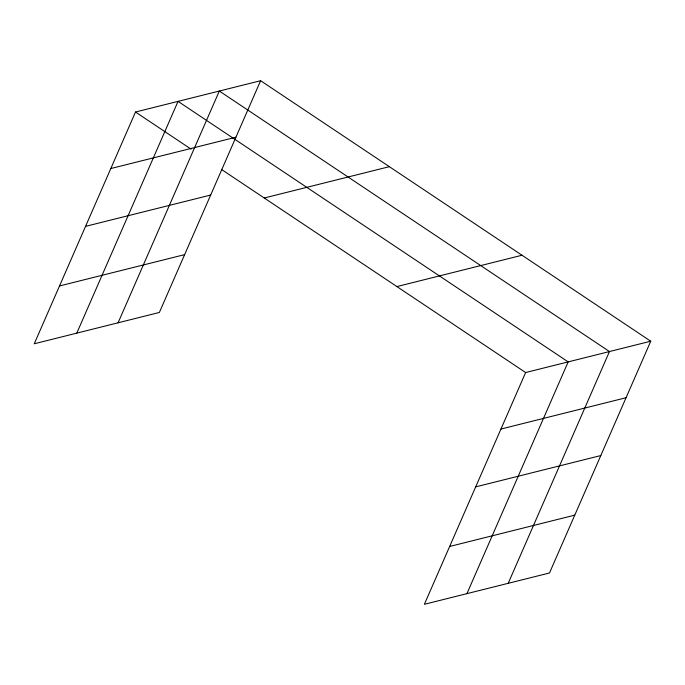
<?xml version="1.0" encoding="UTF-8"?>
<svg xmlns="http://www.w3.org/2000/svg" width="685" height="685" viewBox="0 0 685 685"><rect width="100%" height="100%" fill="white"/><g stroke="black" fill="none" stroke-linecap="round" stroke-linejoin="round"><path stroke-width="1.03" d="M260.617 80.702L135.502 112.023L34.25 343.784L159.365 312.463L260.617 80.702L650.75 341.216L549.498 572.977L424.383 604.298L525.635 372.537L650.75 341.216M76.788 333.133L178.04 101.371L568.173 361.885L466.922 593.647M118.077 322.798L219.328 91.036L609.462 351.551L508.21 583.312M110.816 168.536L235.931 137.214M85.548 226.367L210.663 195.045M264.247 197.991L389.363 166.669M59.518 285.953L184.633 254.632M396.889 286.57L522.004 255.248M500.949 429.05L626.064 397.728M475.681 486.881L600.796 455.559M449.651 546.467L574.766 515.146M135.502 112.023L191.055 149.124M221.923 169.734L525.635 372.537"/></g></svg>
